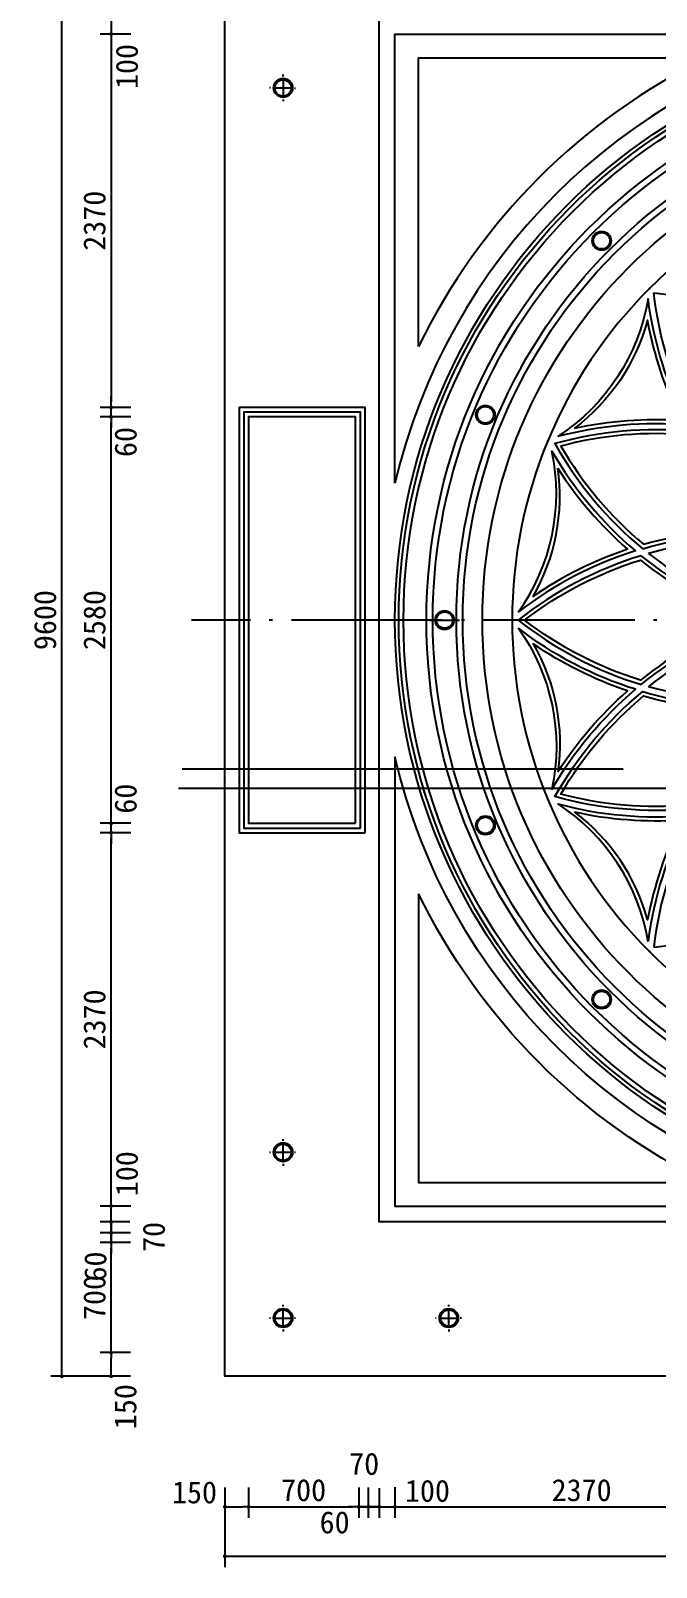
# Model space of a CAD drawing. Extents: x 287 to 12183, y 418 to 16409.
# Drawn here: x 287 to 4259, y 886 to 10640 of the extents above; entities that cross this region are included whole.
import ezdxf

# ---------------------------------------------------------------- set-up
doc = ezdxf.new("R2010")
doc.units = 0
doc.header["$MEASUREMENT"] = 0
doc.linetypes.add('ACAD_ISO04W100', pattern=[30.5, 24, -3, 0.5, -3])
doc.layers.get('0').update_dxf_attribs({"linetype": 'CONTINUOUS'})
doc.layers.get('DEFPOINTS').update_dxf_attribs({"linetype": 'CONTINUOUS'})
for name, color, linetype in [('3', 3, 'CONTINUOUS'), ('4', 4, 'CONTINUOUS'), ('7', 7, 'CONTINUOUS'), ('DIM', 3, 'CONTINUOUS')]:
    doc.layers.add(name, color=color, linetype=linetype)
doc.styles.add('HZ', font='')
doc.styles.get('HZ').set_extended_font_data('仿宋_GB2312')
doc.dimstyles.get("Standard").update_dxf_attribs({"dimscale": 70, "dimtxt": 2, "dimasz": 0.5, "dimexe": 1, "dimexo": 1, "dimgap": 0.5, "dimtad": 1, "dimdec": 0, "dimtxsty": 'HZ', "dimblk1": 'DOT', "dimblk2": 'DOT', "dimsah": 1, "dimcen": 0, "dimclrd": 256, "dimclre": 256, "dimclrt": 256, "dimazin": 3, "dimtfac": 0.5, "dimtdec": 0, "dimtmove": 0, "dimatfit": 3, "dimtolj": 1, "dimtzin": 0})

# ---------------------------------------------------------------- blocks, each defined once
blk = doc.blocks.new('_DOT')
at = {"color": 0, "linetype": 'BYBLOCK'}
blk.add_line((-0.35, 0), (-1, 0), dxfattribs=at)
at = {"color": 0, "linetype": 'BYBLOCK', "const_width": 0.35}
blk.add_lwpolyline([(-0.175, 0, 1), (0.175, 0, 1)], format="xyb", close=True, dxfattribs=at)
blk = doc.blocks.new('*D60')
at = {"linetype": 'BYBLOCK'}
for p, q in [((1520.2, 1392.6), (1520.2, 886)), ((11120.2, 1392.6), (11120.2, 886)), ((1555.2, 956), (11085.2, 956))]:
    blk.add_line(p, q, dxfattribs=at)
at = {"layer": 'DEFPOINTS', "color": 0, "linetype": 'BYBLOCK'}
for p in [(1520.2, 1462.6), (11120.2, 1462.6), (11120.2, 956)]:
    blk.add_point(p, dxfattribs=at)
at = {"linetype": 'BYBLOCK', "xscale": 35, "yscale": 35, "zscale": 35, "rotation": 180}
blk.add_blockref('_DOT', (1520.2, 956), dxfattribs=at)
at = {"linetype": 'BYBLOCK', "xscale": 35, "yscale": 35, "zscale": 35}
blk.add_blockref('_DOT', (11120.2, 956), dxfattribs=at)
at = {"linetype": 'BYBLOCK', "insert": (6320.2, 1061), "char_height": 140, "attachment_point": 5, "style": 'HZ'}
blk.add_mtext('\\A1;9600', dxfattribs=at)
blk = doc.blocks.new('*D62')
at = {"linetype": 'BYBLOCK'}
for p, q in [((920.9, 11698.4), (414.3, 11698.4)), ((484.3, 2133.4), (484.3, 11663.4)), ((920.9, 2098.4), (414.3, 2098.4))]:
    blk.add_line(p, q, dxfattribs=at)
at = {"layer": 'DEFPOINTS', "color": 0, "linetype": 'BYBLOCK'}
for p in [(484.3, 11698.4), (990.9, 11698.4), (990.9, 2098.4)]:
    blk.add_point(p, dxfattribs=at)
at = {"linetype": 'BYBLOCK', "xscale": 35, "yscale": 35, "zscale": 35}
for p, rotation in [((484.3, 11698.4), 90), ((484.3, 2098.4), 270)]:
    blk.add_blockref('_DOT', p, dxfattribs=dict(at, rotation=rotation))
at = {"linetype": 'BYBLOCK', "insert": (379.3, 6898.4), "char_height": 140, "attachment_point": 5, "rotation": 90, "style": 'HZ'}
blk.add_mtext('\\A1;9600', dxfattribs=at)
blk = doc.blocks.new('*D63')
at = {"linetype": 'BYBLOCK'}
for p, q in [((923.4, 10618.4), (728, 10618.4)), ((798, 10583.4), (798, 8283.4)), ((923.4, 8248.4), (728, 8248.4))]:
    blk.add_line(p, q, dxfattribs=at)
at = {"layer": 'DEFPOINTS', "color": 0, "linetype": 'BYBLOCK'}
for p in [(993.4, 10618.4), (798, 8248.4), (993.4, 8248.4)]:
    blk.add_point(p, dxfattribs=at)
at = {"linetype": 'BYBLOCK', "xscale": 35, "yscale": 35, "zscale": 35}
for p, rotation in [((798, 10618.4), 90), ((798, 8248.4), 270)]:
    blk.add_blockref('_DOT', p, dxfattribs=dict(at, rotation=rotation))
at = {"linetype": 'BYBLOCK', "insert": (693, 9433.4), "char_height": 140, "attachment_point": 5, "rotation": 90, "style": 'HZ'}
blk.add_mtext('\\A1;2370', dxfattribs=at)
blk = doc.blocks.new('*D65')
at = {"linetype": 'BYBLOCK'}
for p, q in [((920.9, 2948.4), (728, 2948.4)), ((798, 2283.4), (798, 2913.4)), ((920.9, 2248.4), (728, 2248.4))]:
    blk.add_line(p, q, dxfattribs=at)
at = {"layer": 'DEFPOINTS', "color": 0, "linetype": 'BYBLOCK'}
for p in [(798, 2948.4), (990.9, 2948.4), (990.9, 2248.4)]:
    blk.add_point(p, dxfattribs=at)
at = {"linetype": 'BYBLOCK', "xscale": 35, "yscale": 35, "zscale": 35}
for p, rotation in [((798, 2948.4), 90), ((798, 2248.4), 270)]:
    blk.add_blockref('_DOT', p, dxfattribs=dict(at, rotation=rotation))
at = {"linetype": 'BYBLOCK', "insert": (693, 2598.4), "char_height": 140, "attachment_point": 5, "rotation": 90, "style": 'HZ'}
blk.add_mtext('\\A1;700', dxfattribs=at)
blk = doc.blocks.new('*D66')
at = {"linetype": 'BYBLOCK'}
for p, q in [((920.9, 2248.4), (728, 2248.4)), ((798, 2133.4), (798, 2213.4)), ((920.9, 2098.4), (728, 2098.4))]:
    blk.add_line(p, q, dxfattribs=at)
at = {"layer": 'DEFPOINTS', "color": 0, "linetype": 'BYBLOCK'}
for p in [(798, 2248.4), (990.9, 2248.4), (990.9, 2098.4)]:
    blk.add_point(p, dxfattribs=at)
at = {"linetype": 'BYBLOCK', "xscale": 35, "yscale": 35, "zscale": 35}
for p, rotation in [((798, 2248.4), 90), ((798, 2098.4), 270)]:
    blk.add_blockref('_DOT', p, dxfattribs=dict(at, rotation=rotation))
at = {"linetype": 'BYBLOCK', "insert": (889, 1905.6), "char_height": 140, "attachment_point": 5, "rotation": 90, "style": 'HZ'}
blk.add_mtext('\\A1;150', dxfattribs=at)
blk = doc.blocks.new('*D67')
at = {"linetype": 'BYBLOCK'}
for p, q in [((2600.2, 1395.1), (2600.2, 1199.7)), ((4970.2, 1395.1), (4970.2, 1199.7)), ((2635.2, 1269.7), (4935.2, 1269.7))]:
    blk.add_line(p, q, dxfattribs=at)
at = {"layer": 'DEFPOINTS', "color": 0, "linetype": 'BYBLOCK'}
for p in [(2600.2, 1465.1), (4970.2, 1465.1), (4970.2, 1269.7)]:
    blk.add_point(p, dxfattribs=at)
at = {"linetype": 'BYBLOCK', "xscale": 35, "yscale": 35, "zscale": 35, "rotation": 180}
blk.add_blockref('_DOT', (2600.2, 1269.7), dxfattribs=at)
at = {"linetype": 'BYBLOCK', "xscale": 35, "yscale": 35, "zscale": 35}
blk.add_blockref('_DOT', (4970.2, 1269.7), dxfattribs=at)
at = {"linetype": 'BYBLOCK', "insert": (3785.2, 1374.7), "char_height": 140, "attachment_point": 5, "style": 'HZ'}
blk.add_mtext('\\A1;2370', dxfattribs=at)
blk = doc.blocks.new('*D68')
at = {"linetype": 'BYBLOCK'}
for p, q in [((1670.2, 1392.6), (1670.2, 1199.7)), ((2370.2, 1392.6), (2370.2, 1199.7)), ((1705.2, 1269.7), (2335.2, 1269.7))]:
    blk.add_line(p, q, dxfattribs=at)
at = {"layer": 'DEFPOINTS', "color": 0, "linetype": 'BYBLOCK'}
for p in [(1670.2, 1462.6), (2370.2, 1462.6), (2370.2, 1269.7)]:
    blk.add_point(p, dxfattribs=at)
at = {"linetype": 'BYBLOCK', "xscale": 35, "yscale": 35, "zscale": 35, "rotation": 180}
blk.add_blockref('_DOT', (1670.2, 1269.7), dxfattribs=at)
at = {"linetype": 'BYBLOCK', "xscale": 35, "yscale": 35, "zscale": 35}
blk.add_blockref('_DOT', (2370.2, 1269.7), dxfattribs=at)
at = {"linetype": 'BYBLOCK', "insert": (2020.2, 1374.7), "char_height": 140, "attachment_point": 5, "style": 'HZ'}
blk.add_mtext('\\A1;700', dxfattribs=at)
blk = doc.blocks.new('*D69')
at = {"linetype": 'BYBLOCK'}
for p, q in [((1520.2, 1392.6), (1520.2, 1199.7)), ((1670.2, 1392.6), (1670.2, 1199.7)), ((1555.2, 1269.7), (1635.2, 1269.7))]:
    blk.add_line(p, q, dxfattribs=at)
at = {"layer": 'DEFPOINTS', "color": 0, "linetype": 'BYBLOCK'}
for p in [(1520.2, 1462.6), (1670.2, 1462.6), (1670.2, 1269.7)]:
    blk.add_point(p, dxfattribs=at)
at = {"linetype": 'BYBLOCK', "xscale": 35, "yscale": 35, "zscale": 35, "rotation": 180}
blk.add_blockref('_DOT', (1520.2, 1269.7), dxfattribs=at)
at = {"linetype": 'BYBLOCK', "xscale": 35, "yscale": 35, "zscale": 35}
blk.add_blockref('_DOT', (1670.2, 1269.7), dxfattribs=at)
at = {"linetype": 'BYBLOCK', "insert": (1327.3, 1360.7), "char_height": 140, "attachment_point": 5, "style": 'HZ'}
blk.add_mtext('\\A1;150', dxfattribs=at)
blk = doc.blocks.new('*D70')
at = {"linetype": 'BYBLOCK'}
for p, q in [((2430.2, 1392.6), (2430.2, 1199.7)), ((2500.2, 1387.5), (2500.2, 1199.7)), ((2395.2, 1269.7), (2360.2, 1269.7)), ((2430.2, 1269.7), (2500.2, 1269.7)), ((2430.2, 1269.7), (2500.2, 1269.7)), ((2535.2, 1269.7), (2570.2, 1269.7))]:
    blk.add_line(p, q, dxfattribs=at)
at = {"layer": 'DEFPOINTS', "color": 0, "linetype": 'BYBLOCK'}
for p in [(2430.2, 1462.6), (2500.2, 1457.5), (2500.2, 1269.7)]:
    blk.add_point(p, dxfattribs=at)
at = {"linetype": 'BYBLOCK', "xscale": 35, "yscale": 35, "zscale": 35}
blk.add_blockref('_DOT', (2430.2, 1269.7), dxfattribs=at)
at = {"linetype": 'BYBLOCK', "xscale": 35, "yscale": 35, "zscale": 35, "rotation": 180}
blk.add_blockref('_DOT', (2500.2, 1269.7), dxfattribs=at)
at = {"linetype": 'BYBLOCK', "insert": (2404.6, 1541.6), "char_height": 140, "attachment_point": 5, "style": 'HZ'}
blk.add_mtext('\\A1;70', dxfattribs=at)
blk = doc.blocks.new('*D71')
at = {"linetype": 'BYBLOCK'}
for p, q in [((2500.2, 1387.5), (2500.2, 1199.7)), ((2600.2, 1395.1), (2600.2, 1199.7)), ((2465.2, 1269.7), (2430.2, 1269.7)), ((2500.2, 1269.7), (2600.2, 1269.7)), ((2500.2, 1269.7), (2600.2, 1269.7)), ((2635.2, 1269.7), (2670.2, 1269.7))]:
    blk.add_line(p, q, dxfattribs=at)
at = {"layer": 'DEFPOINTS', "color": 0, "linetype": 'BYBLOCK'}
for p in [(2600.2, 1465.1), (2500.2, 1457.5), (2600.2, 1269.7)]:
    blk.add_point(p, dxfattribs=at)
at = {"linetype": 'BYBLOCK', "xscale": 35, "yscale": 35, "zscale": 35}
blk.add_blockref('_DOT', (2500.2, 1269.7), dxfattribs=at)
at = {"linetype": 'BYBLOCK', "xscale": 35, "yscale": 35, "zscale": 35, "rotation": 180}
blk.add_blockref('_DOT', (2600.2, 1269.7), dxfattribs=at)
at = {"linetype": 'BYBLOCK', "insert": (2806.2, 1370.2), "char_height": 140, "attachment_point": 5, "style": 'HZ'}
blk.add_mtext('\\A1;100', dxfattribs=at)
blk = doc.blocks.new('*D72')
at = {"linetype": 'BYBLOCK'}
for p, q in [((2370.2, 1392.6), (2370.2, 1199.7)), ((2430.2, 1392.6), (2430.2, 1199.7)), ((2335.2, 1269.7), (2300.2, 1269.7)), ((2370.2, 1269.7), (2430.2, 1269.7)), ((2370.2, 1269.7), (2430.2, 1269.7)), ((2465.2, 1269.7), (2500.2, 1269.7))]:
    blk.add_line(p, q, dxfattribs=at)
at = {"layer": 'DEFPOINTS', "color": 0, "linetype": 'BYBLOCK'}
for p in [(2370.2, 1462.6), (2430.2, 1462.6), (2430.2, 1269.7)]:
    blk.add_point(p, dxfattribs=at)
at = {"linetype": 'BYBLOCK', "xscale": 35, "yscale": 35, "zscale": 35}
blk.add_blockref('_DOT', (2370.2, 1269.7), dxfattribs=at)
at = {"linetype": 'BYBLOCK', "xscale": 35, "yscale": 35, "zscale": 35, "rotation": 180}
blk.add_blockref('_DOT', (2430.2, 1269.7), dxfattribs=at)
at = {"linetype": 'BYBLOCK', "insert": (2216.9, 1170.3), "char_height": 140, "attachment_point": 5, "style": 'HZ'}
blk.add_mtext('\\A1;60', dxfattribs=at)
blk = doc.blocks.new('*D74')
at = {"linetype": 'BYBLOCK'}
for p, q in [((923.4, 5548.4), (728, 5548.4)), ((798, 3213.4), (798, 5513.4)), ((923.4, 3178.4), (728, 3178.4))]:
    blk.add_line(p, q, dxfattribs=at)
at = {"layer": 'DEFPOINTS', "color": 0, "linetype": 'BYBLOCK'}
for p in [(798, 5548.4), (993.4, 5548.4), (993.4, 3178.4)]:
    blk.add_point(p, dxfattribs=at)
at = {"linetype": 'BYBLOCK', "xscale": 35, "yscale": 35, "zscale": 35}
for p, rotation in [((798, 5548.4), 90), ((798, 3178.4), 270)]:
    blk.add_blockref('_DOT', p, dxfattribs=dict(at, rotation=rotation))
at = {"linetype": 'BYBLOCK', "insert": (693, 4363.4), "char_height": 140, "attachment_point": 5, "rotation": 90, "style": 'HZ'}
blk.add_mtext('\\A1;2370', dxfattribs=at)
blk = doc.blocks.new('*D75')
at = {"linetype": 'BYBLOCK'}
for p, q in [((798, 3113.4), (798, 3148.4)), ((915.8, 3078.4), (728, 3078.4)), ((798, 3008.4), (798, 3078.4)), ((798, 3008.4), (798, 3078.4)), ((920.9, 3008.4), (728, 3008.4)), ((798, 2973.4), (798, 2938.4))]:
    blk.add_line(p, q, dxfattribs=at)
at = {"layer": 'DEFPOINTS', "color": 0, "linetype": 'BYBLOCK'}
for p in [(798, 3078.4), (985.8, 3078.4), (990.9, 3008.4)]:
    blk.add_point(p, dxfattribs=at)
at = {"linetype": 'BYBLOCK', "xscale": 35, "yscale": 35, "zscale": 35}
for p, rotation in [((798, 3078.4), 270), ((798, 3008.4), 90)]:
    blk.add_blockref('_DOT', p, dxfattribs=dict(at, rotation=rotation))
at = {"linetype": 'BYBLOCK', "insert": (1069.9, 2982.9), "char_height": 140, "attachment_point": 5, "rotation": 90, "style": 'HZ'}
blk.add_mtext('\\A1;70', dxfattribs=at)
blk = doc.blocks.new('*D76')
at = {"linetype": 'BYBLOCK'}
for p, q in [((798, 3213.4), (798, 3248.4)), ((923.4, 3178.4), (728, 3178.4)), ((798, 3078.4), (798, 3178.4)), ((798, 3078.4), (798, 3178.4)), ((915.8, 3078.4), (728, 3078.4)), ((798, 3043.4), (798, 3008.4))]:
    blk.add_line(p, q, dxfattribs=at)
at = {"layer": 'DEFPOINTS', "color": 0, "linetype": 'BYBLOCK'}
for p in [(798, 3178.4), (993.4, 3178.4), (985.8, 3078.4)]:
    blk.add_point(p, dxfattribs=at)
at = {"linetype": 'BYBLOCK', "xscale": 35, "yscale": 35, "zscale": 35}
for p, rotation in [((798, 3178.4), 270), ((798, 3078.4), 90)]:
    blk.add_blockref('_DOT', p, dxfattribs=dict(at, rotation=rotation))
at = {"linetype": 'BYBLOCK', "insert": (898.5, 3384.4), "char_height": 140, "attachment_point": 5, "rotation": 90, "style": 'HZ'}
blk.add_mtext('\\A1;100', dxfattribs=at)
blk = doc.blocks.new('*D77')
at = {"linetype": 'BYBLOCK'}
for p, q in [((798, 3043.4), (798, 3078.4)), ((920.9, 3008.4), (728, 3008.4)), ((920.9, 2948.4), (728, 2948.4)), ((798, 2948.4), (798, 3008.4)), ((798, 2948.4), (798, 3008.4)), ((798, 2913.4), (798, 2878.4))]:
    blk.add_line(p, q, dxfattribs=at)
at = {"layer": 'DEFPOINTS', "color": 0, "linetype": 'BYBLOCK'}
for p in [(798, 3008.4), (990.9, 3008.4), (990.9, 2948.4)]:
    blk.add_point(p, dxfattribs=at)
at = {"linetype": 'BYBLOCK', "xscale": 35, "yscale": 35, "zscale": 35}
for p, rotation in [((798, 3008.4), 270), ((798, 2948.4), 90)]:
    blk.add_blockref('_DOT', p, dxfattribs=dict(at, rotation=rotation))
at = {"linetype": 'BYBLOCK', "insert": (698.6, 2795.1), "char_height": 140, "attachment_point": 5, "rotation": 90, "style": 'HZ'}
blk.add_mtext('\\A1;60', dxfattribs=at)
blk = doc.blocks.new('*D78')
at = {"linetype": 'BYBLOCK'}
for p, q in [((923.4, 8188.4), (728, 8188.4)), ((798, 5643.4), (798, 8153.4)), ((923.4, 5608.4), (728, 5608.4))]:
    blk.add_line(p, q, dxfattribs=at)
at = {"layer": 'DEFPOINTS', "color": 0, "linetype": 'BYBLOCK'}
for p in [(798, 8188.4), (993.4, 8188.4), (993.4, 5608.4)]:
    blk.add_point(p, dxfattribs=at)
at = {"linetype": 'BYBLOCK', "xscale": 35, "yscale": 35, "zscale": 35}
for p, rotation in [((798, 8188.4), 90), ((798, 5608.4), 270)]:
    blk.add_blockref('_DOT', p, dxfattribs=dict(at, rotation=rotation))
at = {"linetype": 'BYBLOCK', "insert": (693, 6898.4), "char_height": 140, "attachment_point": 5, "rotation": 90, "style": 'HZ'}
blk.add_mtext('\\A1;2580', dxfattribs=at)
blk = doc.blocks.new('*D79')
at = {"linetype": 'BYBLOCK'}
for p, q in [((798, 5643.4), (798, 5678.4)), ((923.4, 5608.4), (728, 5608.4)), ((798, 5548.4), (798, 5608.4)), ((798, 5548.4), (798, 5608.4)), ((923.4, 5548.4), (728, 5548.4)), ((798, 5513.4), (798, 5478.4))]:
    blk.add_line(p, q, dxfattribs=at)
at = {"layer": 'DEFPOINTS', "color": 0, "linetype": 'BYBLOCK'}
for p in [(798, 5608.4), (993.4, 5608.4), (993.4, 5548.4)]:
    blk.add_point(p, dxfattribs=at)
at = {"linetype": 'BYBLOCK', "xscale": 35, "yscale": 35, "zscale": 35}
for p, rotation in [((798, 5608.4), 270), ((798, 5548.4), 90)]:
    blk.add_blockref('_DOT', p, dxfattribs=dict(at, rotation=rotation))
at = {"linetype": 'BYBLOCK', "insert": (890.5, 5764.9), "char_height": 140, "attachment_point": 5, "rotation": 90, "style": 'HZ'}
blk.add_mtext('\\A1;60', dxfattribs=at)
blk = doc.blocks.new('*D80')
at = {"linetype": 'BYBLOCK'}
for p, q in [((798, 8283.4), (798, 8318.4)), ((923.4, 8248.4), (728, 8248.4)), ((798, 8188.4), (798, 8248.4)), ((798, 8188.4), (798, 8248.4)), ((923.4, 8188.4), (728, 8188.4)), ((798, 8153.4), (798, 8118.4))]:
    blk.add_line(p, q, dxfattribs=at)
at = {"layer": 'DEFPOINTS', "color": 0, "linetype": 'BYBLOCK'}
for p in [(798, 8248.4), (993.4, 8248.4), (993.4, 8188.4)]:
    blk.add_point(p, dxfattribs=at)
at = {"linetype": 'BYBLOCK', "xscale": 35, "yscale": 35, "zscale": 35}
for p, rotation in [((798, 8248.4), 270), ((798, 8188.4), 90)]:
    blk.add_blockref('_DOT', p, dxfattribs=dict(at, rotation=rotation))
at = {"linetype": 'BYBLOCK', "insert": (890.5, 8028.7), "char_height": 140, "attachment_point": 5, "rotation": 90, "style": 'HZ'}
blk.add_mtext('\\A1;60', dxfattribs=at)
blk = doc.blocks.new('*D91')
at = {"linetype": 'BYBLOCK'}
for p, q in [((798, 10753.4), (798, 10788.4)), ((915.8, 10718.4), (728, 10718.4)), ((798, 10718.4), (798, 10618.4)), ((798, 10718.4), (798, 10618.4)), ((923.4, 10618.4), (728, 10618.4)), ((798, 10583.4), (798, 10548.4))]:
    blk.add_line(p, q, dxfattribs=at)
at = {"layer": 'DEFPOINTS', "color": 0, "linetype": 'BYBLOCK'}
for p in [(985.8, 10718.4), (798, 10618.4), (993.4, 10618.4)]:
    blk.add_point(p, dxfattribs=at)
at = {"linetype": 'BYBLOCK', "xscale": 35, "yscale": 35, "zscale": 35}
for p, rotation in [((798, 10718.4), 270), ((798, 10618.4), 90)]:
    blk.add_blockref('_DOT', p, dxfattribs=dict(at, rotation=rotation))
at = {"linetype": 'BYBLOCK', "insert": (898.5, 10412.4), "char_height": 140, "attachment_point": 5, "rotation": 90, "style": 'HZ'}
blk.add_mtext('\\A1;100', dxfattribs=at)

msp = doc.modelspace()

# ---------------------------------------------------------------- linework, layer by layer
at = {"layer": '3'}
for p, q in [((1889.5, 10349.1), (1889.5, 10362)), ((1809.8, 10277.1), (1804.5, 10277.1)), ((1829.7, 10276.5), (1941.7, 10276.5)), ((1889.7, 10336.5), (1889.7, 10216.5)), ((1962.6, 10274.9), (1969.1, 10274.9)), ((1889.5, 10202.9), (1889.5, 10193.2)), ((1809.8, 3519.7), (1804.5, 3519.7)), ((1829.7, 3520.4), (1941.7, 3520.4)), ((1889.5, 3593.9), (1889.5, 3603.6)), ((1889.7, 3460.4), (1889.7, 3580.4)), ((1962.6, 3521.9), (1969.1, 3521.9)), ((1889.5, 3447.7), (1889.5, 3434.8)), ((1889.5, 2541.5), (1889.5, 2551.2)), ((2941.9, 2541.5), (2941.9, 2551.2)), ((1809.8, 2467.4), (1804.5, 2467.4)), ((1829.7, 2468), (1941.7, 2468)), ((1889.7, 2408), (1889.7, 2528)), ((1962.6, 2469.5), (1969.1, 2469.5)), ((2862.2, 2467.4), (2856.9, 2467.4)), ((2882.1, 2468), (2994.1, 2468)), ((2942.1, 2408), (2942.1, 2528)), ((3015, 2469.5), (3021.5, 2469.5)), ((1889.5, 2395.3), (1889.5, 2382.4)), ((2941.9, 2395.3), (2941.9, 2382.4))]:
    msp.add_line(p, q, dxfattribs=at)
at = {"layer": '3', "linetype": 'ACAD_ISO04W100', "ltscale": 40}
msp.add_line((11442.3, 6898.4), (1307.9, 6898.4), dxfattribs=at)
at = {"layer": '3', "ltscale": 20}
msp.add_line((2820.2, 6898.4), (3010.2, 6898.4), dxfattribs=at)
at = {"layer": '3', "color": 1}
msp.add_line((1249.1, 5954.2), (4048.9, 5954.2), dxfattribs=at)
at = {"layer": '3', "ltscale": 20}
for points in [[(2750.2, 8635.1), (2750.2, 10468.4), (4583.5, 10468.4, 0.167871)], [(4243.1, 8975.5, -0.093983), (5084.6, 8712.3, 0.088543), (5318.7, 7899.9, 0.088543), (4506.3, 8134, -0.093983)], [(3739.7, 8116.3, -0.070128), (4416.3, 8166.7, -0.069192), (4203.7, 8801.8, -0.166928)], [(4932.9, 7473, -0.078642), (4465.7, 8072.6, 0.087716), (3653.7, 8002.9, 0.087716), (4178.6, 7379.5, -0.078642)], [(3634.3, 7861.9, 0.070128), (4077.1, 7347.8, 0.069192), (3477.7, 7049.1, 0.166928)], [(4210.8, 7321, 0.083294), (4896.4, 6943.3, -0.083283), (4989, 7405.4, 0.083272)], [(3382.7, 6898.4, 0.093983), (4163.9, 6489.5, -0.088543), (4903.9, 6898.4, -0.088543), (4163.9, 7307.3, 0.093983)], [(3423.3, 6898.4, -0.089131), (4158.5, 7279.5, 0.079867), (4829.5, 6898.4, 0.079867), (4158.5, 6517.3, -0.089131)], [(4210.8, 6475.8, -0.083294), (4896.4, 6853.5, 0.083283), (4989, 6391.4, -0.083272)], [(3634.3, 5934.9, -0.070128), (4077.1, 6449, -0.069192), (3477.7, 6747.7, -0.166928)], [(4932.9, 6323.8, 0.078642), (4465.7, 5724.2, -0.087716), (3653.7, 5793.9, -0.087716), (4178.6, 6417.4, 0.078642)], [(4243.1, 4821.3, 0.093983), (5084.6, 5084.5, -0.088543), (5318.7, 5896.9, -0.088543), (4506.3, 5662.8, 0.093983)], [(3739.7, 5680.5, 0.070128), (4416.3, 5630.1, 0.069192), (4203.7, 4995.1, 0.166928)], [(2750.2, 5161.8), (2750.2, 3328.4), (4583.5, 3328.4, -0.167871)]]:
    msp.add_lwpolyline(points, format="xyb", close=True, dxfattribs=at)
for points in [[(4207.7, 8940.2, -0.210445), (3635.9, 8065.5, -0.086484), (4458.7, 8138.5, -0.087756), (4207.4, 8938.1)], [(5001.2, 7444.7, -0.087268), (4481.2, 8096.3, 0.092587), (3616, 8018.5, 0.092587), (4172.8, 7351.7, -0.087268), (5001.2, 7444.7)], [(3382.7, 6948.4, 0.210445), (3596.9, 7971.2, 0.086484), (4127.1, 7337.8, 0.087756), (3383.9, 6950.1)], [(3382.7, 6848.4, -0.210445), (3596.9, 5825.6, -0.086484), (4127.1, 6459, -0.087756), (3383.9, 6846.7)], [(5001.2, 6352.1, 0.087268), (4481.2, 5700.5, -0.092587), (3616, 5778.3, -0.092587), (4172.8, 6445.1, 0.087268), (5001.2, 6352.1)], [(4207.7, 4856.6, 0.210445), (3635.9, 5731.4, 0.086484), (4458.7, 5658.4, 0.087756), (4207.4, 4858.7)]]:
    msp.add_lwpolyline(points, format="xyb", dxfattribs=at)
msp.add_lwpolyline([(2380.2, 5578.4), (2380.2, 8218.4), (1640.2, 8218.4), (1640.2, 5578.4)], close=True, dxfattribs=at)
at = {"layer": '3'}
msp.add_lwpolyline([(1225.3, 5832.2), (11900.3, 5832.2)], dxfattribs=at)
at = {"layer": '3', "ltscale": 20}
for centre, radius in [((6320.2, 6898.4), 3696), ((6320.2, 6898.4), 3480), ((1889.7, 10276.5), 52), ((6320.2, 6898.4), 3330), ((3912.5, 9306.1), 52), ((3174.4, 8201.5), 52), ((2915.2, 6898.4), 52), ((3174.4, 5595.4), 52), ((3912.5, 4490.7), 52), ((1889.7, 3520.4), 52), ((1889.7, 2468), 52), ((2942.1, 2468), 52)]:
    msp.add_circle(centre, radius, dxfattribs=at)
for p in [(4215.8, 9002.8), (3570.7, 8037.3), (3570.7, 5759.5), (4215.8, 4794.1)]:
    msp.add_point(p, dxfattribs=at)
at = {"layer": '4', "ltscale": 40}
msp.add_lwpolyline([(1520.2, 11698.4), (11120.2, 11698.4), (11120.2, 2098.4), (1520.2, 2098.4)], close=True, dxfattribs=at)
at = {"layer": '7', "ltscale": 20}
for points in [[(2500.2, 10718.4), (10140.2, 10718.4), (10140.2, 3078.4), (2500.2, 3078.4)], [(2410.2, 5548.4), (2410.2, 8248.4), (1610.2, 8248.4), (1610.2, 5548.4)], [(2350.2, 5608.4), (2350.2, 8188.4), (1670.2, 8188.4), (1670.2, 5608.4)]]:
    msp.add_lwpolyline(points, close=True, dxfattribs=at)
for points in [[(2600.2, 7766.7), (2600.2, 10618.4), (5451.8, 10618.4, 0.285434), (2600.2, 7766.7)], [(2600.2, 6030.1), (2600.2, 3178.4), (5451.8, 3178.4, -0.285434), (2600.2, 6030.1)]]:
    msp.add_lwpolyline(points, format="xyb", dxfattribs=at)
msp.add_lwpolyline([(3344.2, 6898.4, 0.414214), (6320.2, 3922.4, 0.414214), (9296.2, 6898.4, 0.414214), (6320.2, 9874.4, 0.414214)], format="xyb", close=True, dxfattribs=at)
for centre, radius in [((6320.2, 6898.4), 3720), ((6320.2, 6898.4), 3666), ((6320.2, 6898.4), 3520), ((1889.7, 10276.5), 60), ((6320.2, 6898.4), 3290), ((6320.2, 6898.4), 3165), ((3912.5, 9306.1), 60), ((3174.4, 8201.5), 60), ((2915.2, 6898.4), 60), ((3174.4, 5595.4), 60), ((3912.5, 4490.7), 60), ((1889.7, 3520.4), 60), ((1889.7, 2468), 60), ((2942.1, 2468), 60)]:
    msp.add_circle(centre, radius, dxfattribs=at)

# ---------------------------------------------------------------- dimensions: what is measured, and where the dimension line sits
at = {"layer": 'DIM', "ltscale": 20}
for base, p1, p2, picture, middle in [((484.3, 11698.4), (990.9, 2098.4), (990.9, 11698.4), '*D62', (379.3, 6898.4)), ((798, 8248.4), (993.4, 10618.4), (993.4, 8248.4), '*D63', (693, 9433.4)), ((798, 8188.4), (993.4, 5608.4), (993.4, 8188.4), '*D78', (693, 6898.4)), ((798, 5548.4), (993.4, 3178.4), (993.4, 5548.4), '*D74', (693, 4363.4)), ((798, 2948.4), (990.9, 2248.4), (990.9, 2948.4), '*D65', (693, 2598.4))]:
    dim = msp.add_linear_dim(base=base, p1=p1, p2=p2, angle=270, dimstyle='STANDARD', override={"dimscale": 70, "dimtxt": 2, "dimasz": 0.5, "dimexe": 1, "dimexo": 1, "dimgap": 0.5, "dimtad": 1, "dimtih": 0, "dimtoh": 0, "dimdec": 0, "dimzin": 8, "dimtxsty": 'HZ', "dimblk1": 'DOT', "dimblk2": 'DOT', "dimsah": 1, "dimcen": 0, "dimclrd": 256, "dimclre": 256, "dimclrt": 256, "dimtfac": 0.5, "dimtdec": 0, "dimtofl": 1}, dxfattribs=at)
    dim.commit()
    dim.dimension.update_dxf_attribs({"geometry": picture, "text_midpoint": middle})
for base, p1, p2, picture, middle in [((798, 10618.4), (985.8, 10718.4), (993.4, 10618.4), '*D91', (898.5, 10412.4)), ((798, 8248.4), (993.4, 8188.4), (993.4, 8248.4), '*D80', (890.5, 8028.7)), ((798, 5608.4), (993.4, 5548.4), (993.4, 5608.4), '*D79', (890.5, 5764.9)), ((798, 3178.4), (985.8, 3078.4), (993.4, 3178.4), '*D76', (898.5, 3384.4)), ((798, 3078.4), (990.9, 3008.4), (985.8, 3078.4), '*D75', (1069.9, 2982.9)), ((798, 3008.4), (990.9, 2948.4), (990.9, 3008.4), '*D77', (698.6, 2795.1)), ((798, 2248.4), (990.9, 2098.4), (990.9, 2248.4), '*D66', (889, 1905.6))]:
    dim = msp.add_linear_dim(base=base, p1=p1, p2=p2, angle=270, dimstyle='STANDARD', override={"dimscale": 70, "dimtxt": 2, "dimasz": 0.5, "dimexe": 1, "dimexo": 1, "dimgap": 0.5, "dimtad": 1, "dimtih": 0, "dimtoh": 0, "dimdec": 0, "dimzin": 8, "dimtxsty": 'HZ', "dimblk1": 'DOT', "dimblk2": 'DOT', "dimsah": 1, "dimcen": 0, "dimclrd": 256, "dimclre": 256, "dimclrt": 256, "dimtfac": 0.5, "dimtdec": 0, "dimtofl": 1}, dxfattribs=at)
    dim.commit()
    dim.dimension.update_dxf_attribs({"geometry": picture, "text_midpoint": middle, "dimtype": 160})
for base, p1, p2, picture, middle in [((2500.2, 1269.7), (2430.2, 1462.6), (2500.2, 1457.5), '*D70', (2404.6, 1541.6)), ((2600.2, 1269.7), (2500.2, 1457.5), (2600.2, 1465.1), '*D71', (2806.2, 1370.2)), ((1670.2, 1269.7), (1520.2, 1462.6), (1670.2, 1462.6), '*D69', (1327.3, 1360.7)), ((2430.2, 1269.7), (2370.2, 1462.6), (2430.2, 1462.6), '*D72', (2216.9, 1170.3))]:
    dim = msp.add_linear_dim(base=base, p1=p1, p2=p2, dimstyle='STANDARD', override={"dimscale": 70, "dimtxt": 2, "dimasz": 0.5, "dimexe": 1, "dimexo": 1, "dimgap": 0.5, "dimtad": 1, "dimtih": 0, "dimtoh": 0, "dimdec": 0, "dimzin": 8, "dimtxsty": 'HZ', "dimblk1": 'DOT', "dimblk2": 'DOT', "dimsah": 1, "dimcen": 0, "dimclrd": 256, "dimclre": 256, "dimclrt": 256, "dimtfac": 0.5, "dimtdec": 0, "dimtofl": 1}, dxfattribs=at)
    dim.commit()
    dim.dimension.update_dxf_attribs({"geometry": picture, "text_midpoint": middle, "dimtype": 160})
for base, p1, p2, picture, middle in [((2370.2, 1269.7), (1670.2, 1462.6), (2370.2, 1462.6), '*D68', (2020.2, 1374.7)), ((4970.2, 1269.7), (2600.2, 1465.1), (4970.2, 1465.1), '*D67', (3785.2, 1374.7)), ((11120.2, 956), (1520.2, 1462.6), (11120.2, 1462.6), '*D60', (6320.2, 1061))]:
    dim = msp.add_linear_dim(base=base, p1=p1, p2=p2, dimstyle='STANDARD', override={"dimscale": 70, "dimtxt": 2, "dimasz": 0.5, "dimexe": 1, "dimexo": 1, "dimgap": 0.5, "dimtad": 1, "dimtih": 0, "dimtoh": 0, "dimdec": 0, "dimzin": 8, "dimtxsty": 'HZ', "dimblk1": 'DOT', "dimblk2": 'DOT', "dimsah": 1, "dimcen": 0, "dimclrd": 256, "dimclre": 256, "dimclrt": 256, "dimtfac": 0.5, "dimtdec": 0, "dimtofl": 1}, dxfattribs=at)
    dim.commit()
    dim.dimension.update_dxf_attribs({"geometry": picture, "text_midpoint": middle})

doc.saveas('drawing.dxf')
